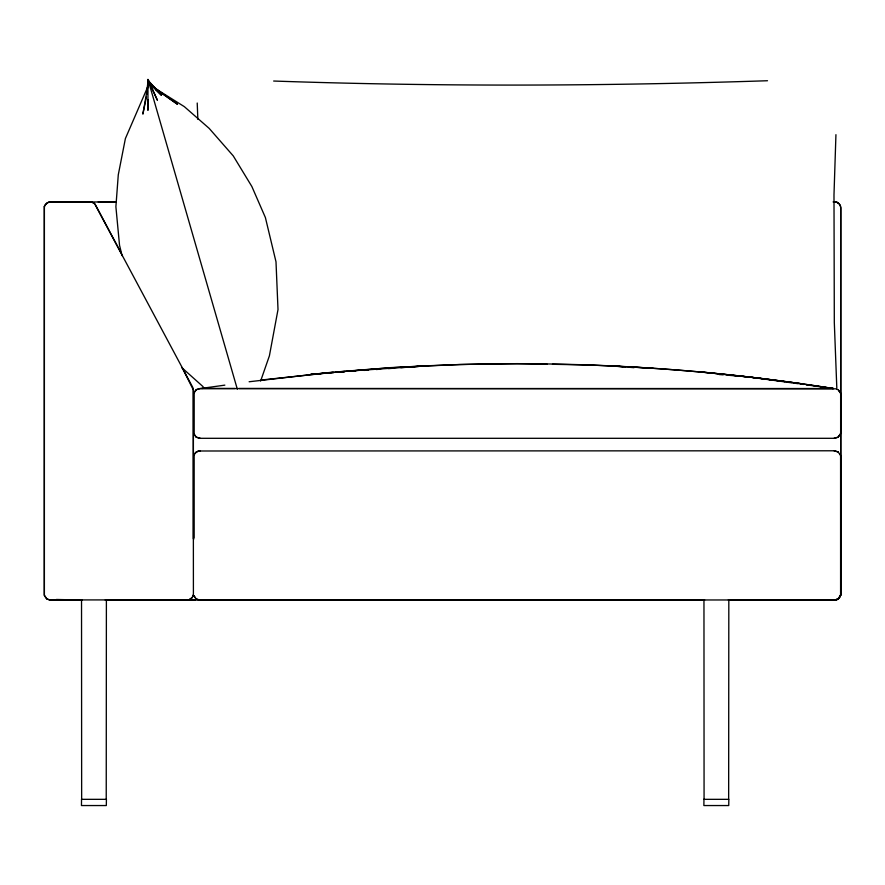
<?xml version="1.0" encoding="UTF-8"?>
<svg xmlns="http://www.w3.org/2000/svg" width="885" height="885" viewBox="0 0 885 885"><rect width="100%" height="100%" fill="white"/><g stroke="black" fill="none" stroke-linecap="round" stroke-linejoin="round"><path stroke-width="1.33" d="M106.233 799.332L106.388 600.152M193.35 538.81L193.406 390.031L182.067 367.496M193.726 539.142L193.749 455.41L196.16 451.914L200.331 450.786M728.654 799.332L728.82 600.152M834.024 438.307L838.195 437.19L840.639 433.584L840.639 393.272L838.195 389.666M148.226 99.673L147.939 110.326L147.961 79.451L157.287 100.027L147.961 79.451L237.324 389.19M835.938 134.675L833.991 194.844L834.312 322.516L836.867 389.466M147.032 89.905L148.049 80.734L156.247 89.872M146.379 97.029L142.872 114.121L148.713 81.033L161.468 95.314L155.749 90.038M146.921 94.396L147.452 91.774M147.043 89.706L148.226 85.79M193.317 595.284L192.344 597.464L188.759 599.953L105.215 600.063M147.983 86.299L125.393 138.558L118.28 174.821L115.891 206.758L119.53 245.267L122.064 255.621M260.621 381.048L269.405 355.825L278.012 309.54L275.998 261.805L265.389 217.544L251.849 186.492L233.264 155.915L209.181 128.391L184.323 106.642L154.101 87.726M840.617 433.661L838.084 437.146L834.433 438.307L199.921 438.307L196.271 437.146L193.749 433.694L193.715 393.283L196.16 389.666L200.353 388.548M835.208 201.957C838.117 201.979 840.728 204.778 840.75 207.687L840.75 595.174L838.206 599.034L835.816 600.041L839.71 597.508L840.728 594.311L840.75 207.687C840.695 203.871 836.734 201.116 833.095 201.924M838.206 599.034L836.093 599.975L728.3 599.986M201.78 388.526L204.435 388.117M224.845 385.141L200.574 388.526L235.045 388.526M249.127 381.756L332.495 372.165L420.01 366.301L413.173 366.799M261.252 380.03L332.605 372.419M57.547 202.012L116.189 201.968L98.235 201.968M834.024 600.141L837.995 598.99L840.639 595.417L840.639 455.509L839.743 453.562M335.349 372.187C501.175 356.743 668.927 362.618 833.427 388.537L239.061 388.526M333.733 372.397L310.624 374.311L325.669 373.204M336.455 372.165L344.608 371.49M347.329 371.269L386.756 368.005M328.401 373.005L333.866 372.607M340.703 372.109L344.807 371.811M351.644 371.302L355.748 371.003M363.945 370.406L368.049 370.107M376.258 369.51L378.99 369.299M388.559 368.602L392.663 368.304M400.872 367.706L410.441 366.998M386.17 367.828L459.791 364.487L517.183 363.635L547.052 364.177M767.505 80.734C602.962 86.21 438.197 86.73 273.653 81.033M81.929 600.096L50.423 600.141L46.916 599.012L44.305 595.107L44.316 206.703L45.279 204.568L48.609 202.123L50.921 201.891L91.741 202.034L93.6 202.853L95.093 204.136L121.057 252.9M56.386 599.477L81.409 600.041M106.123 600.03L195.397 599.953M58.056 600.063L81.553 600.063M106.421 600.063L704.692 600.03M552.472 364.277L591.766 365.062L625.772 366.81M628.494 366.954C697.126 370.262 765.503 378.05 833.393 388.526L806.268 384.82M652.975 368.215L614.765 366.124L623.007 366.788M628.494 367.231L633.992 367.673M719.107 374.521L723.222 374.853M727.348 375.185L747.936 376.833L777.782 380.915M700.522 371.866L758.146 378.05L802.828 383.913M834.024 450.786L838.195 451.914M200.331 438.307L196.16 437.19L193.715 433.573L193.749 393.161L196.271 389.71L199.91 388.548L836.369 388.825M200.331 600.141L196.16 599.012L193.749 595.528M780.493 381.291L784.564 381.844M787.274 382.22L791.345 382.774M794.055 383.15L798.126 383.703M800.836 384.079L803.547 384.444M835.849 201.924L838.272 202.986M153.946 87.936L177.542 104.319L151.269 85.458M154.654 88.489L157.784 90.701M151.988 85.602L157.928 90.469M182.089 367.894L203.174 386.767M838.084 389.71L840.617 393.205M148.049 80.734L149.543 82.924M193.715 595.417L196.16 599.012L199.921 600.141L836.17 599.93L838.084 598.968L840.617 595.483L840.617 455.443L838.084 451.958L834.433 450.786L198.185 450.996L194.634 453.518L193.715 455.565L193.738 537.892M197.222 103.025L197.853 119.375M703.962 600.152L704.073 799.332M81.531 600.152L81.652 799.332M81.542 799.332L81.453 805.549L106.322 805.549L106.41 799.332L81.542 799.332M703.962 799.332L703.874 805.549L728.742 805.549L728.831 799.332L703.962 799.332M44.394 206.327L44.383 595.616L46.617 598.835L49.604 599.93L188.992 599.897L192.2 597.685L193.406 594.078L193.284 388.869L192.687 387.232L94.706 203.871L91.553 201.946L49.66 201.979L46.75 202.997L44.394 206.327"/></g></svg>
